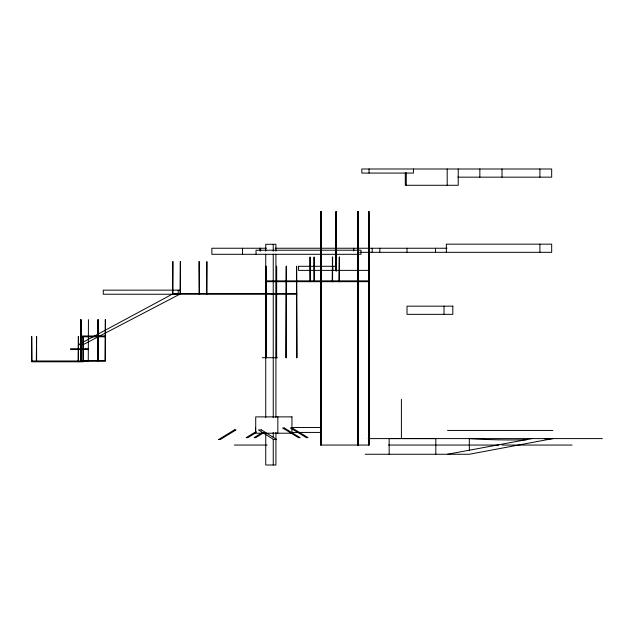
<?xml version="1.0" encoding="UTF-8"?>
<svg xmlns="http://www.w3.org/2000/svg" width="634" height="634" viewBox="0 0 634 634"><rect width="100%" height="100%" fill="white"/><g stroke="black" fill="none" stroke-linecap="round" stroke-linejoin="round"><path stroke-width="0.95" d="M401.409 438.585L401.409 399.372M256.112 431.572L246.151 437.65L247.815 437.65L256.12 432.586M262.349 432.586L254.044 437.65L255.708 437.65L264.013 432.586M447.525 454.261L531.918 438.601M457.788 177.163L551.683 177.163L551.683 168.993L361.824 168.993L361.824 173.074L413.439 173.074L413.439 168.993M321.026 211.479L320.709 445.052L369.051 445.052L368.734 211.479M266.415 248.243L211.851 248.243L211.851 254.305L361 254.305L361 250.216L256.041 250.216L256.041 254.305M275.14 248.243L446.978 248.243M359.581 252.324L551.683 252.324L551.683 244.153L446.352 244.153L446.352 252.324M310.002 257.166L310.24 281.678M313.973 257.166L314.21 281.678M172.939 261.612L172.71 294.295M180.452 261.612L180.214 293.479M199.06 261.612L199.298 293.479M265.828 266.288L266.129 357.719L266.066 266.288M276.408 266.288L276.408 357.719L276.646 266.288M296.863 357.719L296.553 266.288L296.791 357.719M336.068 266.288L298.448 266.288L298.448 270.377L369.051 270.377M265.828 280.862L369.051 280.862M265.828 281.678L369.051 281.678M180.278 290.15L103.279 290.15L103.279 294.231L296.863 294.295M172.71 293.479L296.863 293.479M88.443 319.655L88.269 361.317M80.867 335.988L105.498 335.988M36.629 336.472L36.328 360.984M78.283 336.472L78.283 360.984L78.521 336.472M82.959 336.472L83.197 361.8L31.7 361.8L31.7 336.472L31.938 360.984M80.867 336.805L105.498 336.805M88.269 348.732L70.58 348.732L70.58 349.548L88.269 349.548M262.381 357.719L277.375 357.719M80.867 360.5L105.498 360.5M31.7 360.984L88.269 360.984M291.22 427.53L321.565 427.53M447.525 430.431L552.872 430.431M291.783 432.428L321.565 432.428M368.18 438.601L602.3 438.601M234.358 445.052L267.096 445.052M388.515 445.052L498.903 445.052M502.017 445.052L572.066 445.052M365.216 454.261L469.326 454.261L552.872 438.601A831.745 733.15 90 0 1 545.042 439.061M539.906 168.993L539.906 177.163M539.906 244.153L539.906 252.324M502.017 168.993L502.017 177.163M479.851 168.993L479.851 177.163M469.326 450.346L469.326 438.601A831.745 733.15 90 0 0 526.767 439.758M458.224 168.993L458.224 185.279L405.3 185.279L405.3 172.82M447.192 168.993L447.192 185.279M444.03 306.167L444.03 314.337M435.827 454.261L435.827 438.601L389.149 438.577L389.149 454.261M435.51 248.243L435.51 252.324M407.02 248.243L407.02 252.324M406.275 172.82L406.275 185.279M379.814 248.243L379.814 252.324M372.19 248.243L372.19 252.324M369.051 168.993L369.051 173.074M368.956 211.479L368.956 445.052M368.829 211.479L368.734 445.052M358.075 445.052L358.075 211.479L357.75 445.052M357.98 211.479L357.98 445.052M357.853 211.479L357.853 445.052M353.756 248.243L353.756 251.064M339.475 281.678L339.475 257.166L339.142 281.678M339.356 257.166L339.356 281.678M339.261 257.166L339.261 281.678M336.289 270.861L336.289 211.479L335.965 270.861M336.194 211.479L336.194 270.861M336.068 211.479L336.068 270.861M332.826 266.288L332.826 270.377M332.596 281.678L332.596 257.166L332.264 281.678M332.478 257.166L332.478 281.678M332.382 257.166L332.382 281.678M320.931 211.479L321.026 445.052M320.804 211.479L320.804 445.052M314.147 257.166L314.147 281.678M310.066 257.166L310.002 281.678M296.625 266.288L296.625 357.719M286.283 266.288L286.283 357.719M277.843 416.879L277.843 433.212M276.575 266.288L276.646 357.719M275.925 251.222L275.925 244.296L265.741 244.296L265.741 251.222M275.925 254.194L275.925 417.497M275.925 432.348L275.925 465.007L265.741 465.007L265.741 434.322M273.238 244.296L273.238 251.222M273.238 254.194L273.238 417.497M273.238 432.348L273.238 437.294M273.238 439.275L273.238 465.007M271.851 293.479L271.851 294.295M265.892 266.288L265.892 357.719M265.741 254.194L265.741 417.497M260.598 248.243L260.598 251.064M259.892 248.243L259.892 250.842M255.557 427.53L255.557 432.428M242.537 248.243L242.537 254.305M206.898 294.295L206.874 261.612L206.636 293.479M199.227 261.612L199.227 294.295M180.278 261.612L180.278 294.295M178.202 290.15L178.202 294.231M172.773 261.612L172.773 293.479M105.434 319.655L105.434 360.5M105.26 319.655L105.26 360.5M105.196 360.5L105.498 319.655L105.498 361.317L80.867 361.317L80.867 319.655L81.168 360.5M98.27 360.5L97.969 319.655L98.032 360.5M98.207 319.655L98.207 361.317M85.542 348.732L85.542 349.548M83.133 336.472L83.133 360.984M80.93 319.655L80.93 360.5M78.457 336.472L78.457 361.8M36.566 336.472L36.629 360.984M234.358 429.923L218.587 439.552L220.252 439.552L236.022 429.923L234.358 429.923M172.71 293.946L78.457 344.642L83.197 344.642L180.278 293.946L172.71 293.946M286.346 266.288L286.108 357.719L286.346 266.288M452.819 306.167L407.02 306.167L407.02 314.337L452.819 314.337L452.819 306.167M291.949 416.879L255.716 416.879L255.716 433.212L291.949 433.212L291.949 416.879M284.341 428.021L282.677 428.021L298.456 437.65L300.12 437.65L284.341 428.021M292.234 428.021L290.57 428.021L306.349 437.65L308.013 437.65L292.234 428.021M261.509 429.923L258.474 429.923L273.69 439.552L276.725 439.552L261.509 429.923"/></g></svg>
